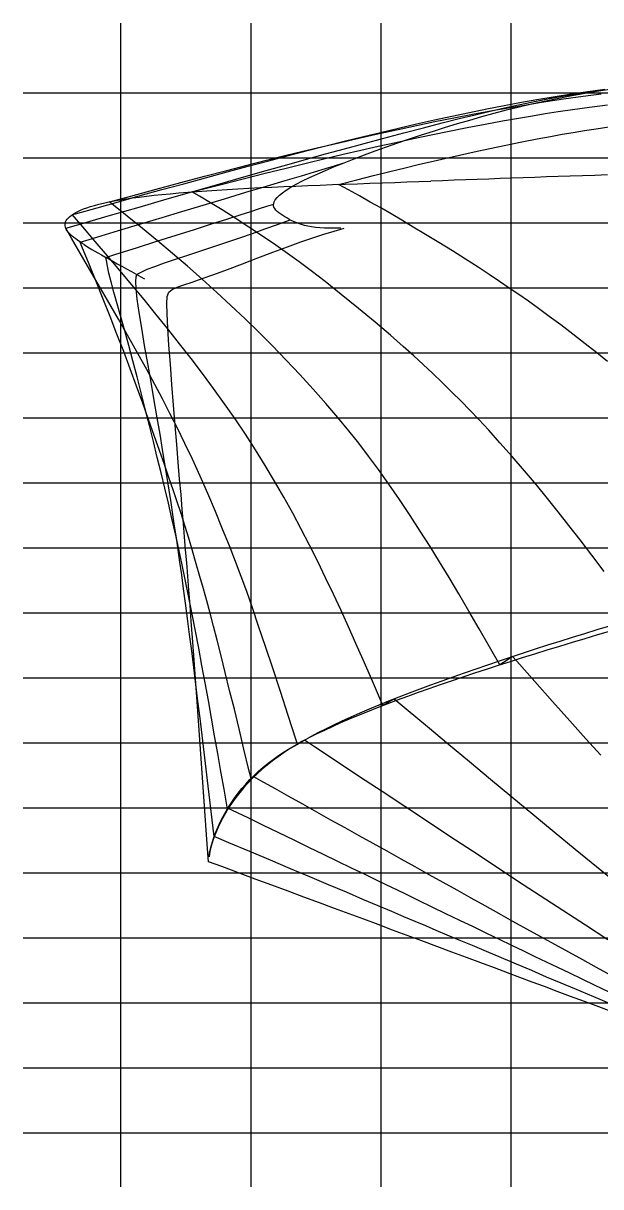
# Model space of a CAD drawing. Extents: x -0.22 to 9, y -4.91 to 1.71.
# Drawn here: x 5.257 to 6.145, y -2.034 to -0.244 of the extents above; entities that cross this region are included whole.
import ezdxf

# ---------------------------------------------------------------- set-up
doc = ezdxf.new("R2010")
doc.units = 0
doc.header["$MEASUREMENT"] = 0
for name, color, linetype in [('Base', 7, 'Continuous'), ('buttockgrid', 7, 'Continuous'), ('DWL', 7, 'Continuous'), ('Knuckle_lines', 7, 'Continuous'), ('stations', 7, 'Continuous'), ('wlgrid', 7, 'Continuous')]:
    doc.layers.add(name, color=color, linetype=linetype)

msp = doc.modelspace()

# ---------------------------------------------------------------- linework, layer by layer
at = {"layer": 'Base', "color": 9}
msp.add_line((7.957666, -1.951617), (5.257197, -1.951617), dxfattribs=at)
at = {"layer": 'buttockgrid', "color": 9}
for p, q in [((5.407432, -2.03416), (5.407432, -0.244099)), ((5.607431, -2.03416), (5.607431, -0.244099)), ((5.807431, -2.03416), (5.807431, -0.244099)), ((6.007432, -2.03416), (6.007432, -0.244099))]:
    msp.add_line(p, q, dxfattribs=at)
at = {"layer": 'DWL', "color": 1}
msp.add_line((7.957666, -1.451617), (5.257197, -1.451617), dxfattribs=at)
at = {"layer": 'Knuckle_lines', "color": 7}
for p, q in [((6.078119, -0.35966), (6.098049, -0.355747)), ((6.098049, -0.355747), (6.118231, -0.352069)), ((6.118231, -0.352069), (6.138688, -0.348632)), ((6.138688, -0.348632), (6.15944, -0.345446)), ((6.0005, -0.377498), (6.019633, -0.372726)), ((6.019633, -0.372726), (6.038933, -0.368157)), ((6.038933, -0.368157), (6.058421, -0.363799)), ((6.058421, -0.363799), (6.078119, -0.35966)), ((5.925215, -0.398462), (5.943892, -0.392955)), ((5.943892, -0.392955), (5.962651, -0.387621)), ((5.962651, -0.387621), (5.981514, -0.382466)), ((5.981514, -0.382466), (6.0005, -0.377498)), ((5.869596, -0.415906), (5.888037, -0.409956)), ((5.888037, -0.409956), (5.906598, -0.404132)), ((5.906598, -0.404132), (5.925215, -0.398462)), ((5.815784, -0.434232), (5.833388, -0.428073)), ((5.833388, -0.428073), (5.851353, -0.421955)), ((5.851353, -0.421955), (5.869596, -0.415906)), ((5.765921, -0.452658), (5.78197, -0.446553)), ((5.78197, -0.446553), (5.798617, -0.440401)), ((5.798617, -0.440401), (5.815784, -0.434232)), ((5.722167, -0.470404), (5.73594, -0.464613)), ((5.73594, -0.464613), (5.750551, -0.458688)), ((5.750551, -0.458688), (5.765921, -0.452658)), ((5.68668, -0.486686), (5.697457, -0.48147)), ((5.697457, -0.48147), (5.709313, -0.476033)), ((5.709313, -0.476033), (5.722167, -0.470404)), ((5.99064, -0.483106), (5.97305, -0.483738)), ((6.008265, -0.482474), (5.99064, -0.483106)), ((6.025968, -0.481844), (6.008265, -0.482474)), ((6.043792, -0.481215), (6.025968, -0.481844)), ((6.061783, -0.480587), (6.043792, -0.481215)), ((6.079984, -0.47996), (6.061783, -0.480587)), ((6.098438, -0.479333), (6.079984, -0.47996)), ((6.11719, -0.478707), (6.098438, -0.479333)), ((6.136285, -0.478081), (6.11719, -0.478707)), ((6.155765, -0.477455), (6.136285, -0.478081)), ((5.539359, -0.501753), (5.554788, -0.500727)), ((5.554788, -0.500727), (5.570765, -0.499739)), ((5.570765, -0.499739), (5.58728, -0.498789)), ((5.58728, -0.498789), (5.60429, -0.497874)), ((5.60429, -0.497874), (5.621745, -0.496993)), ((5.621745, -0.496993), (5.639593, -0.496143)), ((5.639593, -0.496143), (5.657783, -0.495322)), ((5.655743, -0.504828), (5.661593, -0.500729)), ((5.657783, -0.495322), (5.676263, -0.494528)), ((5.661593, -0.500729), (5.668682, -0.496341)), ((5.668682, -0.496341), (5.677062, -0.491653)), ((5.676263, -0.494528), (5.694983, -0.493758)), ((5.677062, -0.491653), (5.68668, -0.486686)), ((5.694983, -0.493758), (5.71389, -0.493011)), ((5.71389, -0.493011), (5.732934, -0.492284)), ((5.732934, -0.492284), (5.752064, -0.491575)), ((5.752064, -0.491575), (5.771227, -0.490881)), ((5.771227, -0.490881), (5.790374, -0.490201)), ((5.790374, -0.490201), (5.809453, -0.489533)), ((5.809453, -0.489533), (5.828411, -0.488874)), ((5.828411, -0.488874), (5.847199, -0.488222)), ((5.847199, -0.488222), (5.865765, -0.487574)), ((5.865765, -0.487574), (5.884073, -0.486929)), ((5.902152, -0.486287), (5.884073, -0.486929)), ((5.920044, -0.485647), (5.902152, -0.486287)), ((5.937796, -0.485009), (5.920044, -0.485647)), ((5.95545, -0.484373), (5.937796, -0.485009)), ((5.97305, -0.483738), (5.95545, -0.484373)), ((5.380765, -0.520742), (5.388538, -0.519071)), ((5.388538, -0.519071), (5.396858, -0.517452)), ((5.396858, -0.517452), (5.405725, -0.515884)), ((5.405725, -0.515884), (5.41514, -0.514366)), ((5.41514, -0.514366), (5.425101, -0.512898)), ((5.425101, -0.512898), (5.435608, -0.511479)), ((5.435608, -0.511479), (5.446663, -0.510107)), ((5.446663, -0.510107), (5.458265, -0.508782)), ((5.458265, -0.508782), (5.470413, -0.507502)), ((5.470413, -0.507502), (5.483109, -0.506267)), ((5.483109, -0.506267), (5.496351, -0.505076)), ((5.496351, -0.505076), (5.510139, -0.503927)), ((5.510139, -0.503927), (5.524476, -0.50282)), ((5.524476, -0.50282), (5.539359, -0.501753)), ((5.642284, -0.5216), (5.643136, -0.518682)), ((5.643136, -0.518682), (5.644828, -0.515563)), ((5.644828, -0.515563), (5.647441, -0.512227)), ((5.647441, -0.512227), (5.651052, -0.508654)), ((5.651052, -0.508654), (5.655743, -0.504828)), ((5.333811, -0.537663), (5.33714, -0.535667)), ((5.33714, -0.535667), (5.340909, -0.53369)), ((5.340909, -0.53369), (5.345134, -0.531736)), ((5.345134, -0.531736), (5.349826, -0.52981)), ((5.349826, -0.52981), (5.354999, -0.527916)), ((5.354999, -0.527916), (5.360666, -0.526058)), ((5.360666, -0.526058), (5.366841, -0.52424)), ((5.366841, -0.52424), (5.373536, -0.522466)), ((5.373536, -0.522466), (5.380765, -0.520742)), ((5.642192, -0.524336), (5.642284, -0.5216)), ((5.642781, -0.526907), (5.642192, -0.524336)), ((5.64397, -0.529331), (5.642781, -0.526907)), ((5.645681, -0.531627), (5.64397, -0.529331)), ((5.647834, -0.533811), (5.645681, -0.531627)), ((5.650348, -0.535903), (5.647834, -0.533811)), ((5.653144, -0.53792), (5.650348, -0.535903)), ((5.321494, -0.553792), (5.321765, -0.551799)), ((5.321548, -0.555773), (5.321494, -0.553792)), ((5.321765, -0.551799), (5.322372, -0.549792)), ((5.322372, -0.549792), (5.323329, -0.547774)), ((5.323329, -0.547774), (5.324648, -0.545748)), ((5.324648, -0.545748), (5.326343, -0.54372)), ((5.326343, -0.54372), (5.328426, -0.541694)), ((5.328426, -0.541694), (5.330911, -0.539673)), ((5.330911, -0.539673), (5.333811, -0.537663)), ((5.656143, -0.539879), (5.653144, -0.53792)), ((5.659265, -0.541799), (5.656143, -0.539879)), ((5.66245, -0.543692), (5.659265, -0.541799)), ((5.665722, -0.545549), (5.66245, -0.543692)), ((5.669127, -0.547354), (5.665722, -0.545549)), ((5.672709, -0.549093), (5.669127, -0.547354)), ((5.67651, -0.55075), (5.672709, -0.549093)), ((5.680578, -0.552312), (5.67651, -0.55075)), ((5.684956, -0.553762), (5.680578, -0.552312)), ((5.689688, -0.555086), (5.684956, -0.553762)), ((5.321919, -0.557748), (5.321548, -0.555773)), ((5.322596, -0.559719), (5.321919, -0.557748)), ((5.323568, -0.561693), (5.322596, -0.559719)), ((5.324826, -0.563671), (5.323568, -0.561693)), ((5.326361, -0.56566), (5.324826, -0.563671)), ((5.32816, -0.567664), (5.326361, -0.56566)), ((5.330216, -0.569685), (5.32816, -0.567664)), ((5.332518, -0.57173), (5.330216, -0.569685)), ((5.335056, -0.573801), (5.332518, -0.57173)), ((5.694819, -0.556268), (5.689688, -0.555086)), ((5.700394, -0.557295), (5.694819, -0.556268)), ((5.706457, -0.558151), (5.700394, -0.557295)), ((5.713053, -0.55882), (5.706457, -0.558151)), ((5.720225, -0.559289), (5.713053, -0.55882)), ((5.72802, -0.559542), (5.720225, -0.559289)), ((5.73648, -0.559564), (5.72802, -0.559542)), ((5.745651, -0.559341), (5.73648, -0.559564)), ((5.337819, -0.575904), (5.335056, -0.573801)), ((5.340798, -0.578043), (5.337819, -0.575904)), ((5.343984, -0.580222), (5.340798, -0.578043)), ((5.347364, -0.582444), (5.343984, -0.580222)), ((5.350931, -0.584716), (5.347364, -0.582444)), ((5.350931, -0.584716), (5.354681, -0.587043)), ((5.354681, -0.587043), (5.35864, -0.589445)), ((5.35864, -0.589445), (5.362842, -0.591946)), ((5.362842, -0.591946), (5.36732, -0.594567)), ((5.36732, -0.594567), (5.372108, -0.597331)), ((5.372108, -0.597331), (5.377239, -0.600262)), ((5.377239, -0.600262), (5.382747, -0.603382)), ((5.382747, -0.603382), (5.388666, -0.606713)), ((5.388666, -0.606713), (5.395011, -0.610268)), ((5.395011, -0.610268), (5.401731, -0.614021)), ((5.401731, -0.614021), (5.408756, -0.617935)), ((5.408756, -0.617935), (5.416018, -0.621975)), ((5.416018, -0.621975), (5.423422, -0.626089)), ((5.423422, -0.626089), (5.430769, -0.630168)), ((5.430769, -0.630168), (5.437777, -0.634055)), ((5.437777, -0.634055), (5.443803, -0.637393)), ((6.139307, -1.177361), (6.120162, -1.183263)), ((6.158533, -1.171497), (6.139307, -1.177361)), ((6.140903, -1.184559), (6.160656, -1.178652)), ((6.082157, -1.195169), (6.063317, -1.201171)), ((6.101109, -1.189199), (6.082157, -1.195169)), ((6.082374, -1.202279), (6.101751, -1.196372)), ((6.120162, -1.183263), (6.101109, -1.189199)), ((6.101751, -1.196372), (6.121265, -1.190466)), ((6.121265, -1.190466), (6.140903, -1.184559)), ((6.02601, -1.213265), (6.007562, -1.219353)), ((6.02517, -1.220017), (6.044072, -1.214101)), ((6.044598, -1.207204), (6.02601, -1.213265)), ((6.044072, -1.214101), (6.063143, -1.208189)), ((6.063317, -1.201171), (6.044598, -1.207204)), ((6.063143, -1.208189), (6.082374, -1.202279)), ((5.97113, -1.231602), (5.953179, -1.237757)), ((5.969598, -1.237799), (5.987922, -1.231865)), ((5.989264, -1.225466), (5.97113, -1.231602)), ((5.987922, -1.231865), (6.00645, -1.225938)), ((6.007562, -1.219353), (5.989264, -1.225466)), ((6.00645, -1.225938), (6.02517, -1.220017)), ((5.917923, -1.250114), (5.900666, -1.256307)), ((5.916008, -1.255631), (5.93362, -1.249685)), ((5.935436, -1.24393), (5.917923, -1.250114)), ((5.93362, -1.249685), (5.95149, -1.24374)), ((5.953179, -1.237757), (5.935436, -1.24393)), ((5.95149, -1.24374), (5.969598, -1.237799)), ((5.867011, -1.268705), (5.85066, -1.274903)), ((5.864953, -1.273442), (5.881653, -1.267513)), ((5.883687, -1.262506), (5.867011, -1.268705)), ((5.881653, -1.267513), (5.898679, -1.261575)), ((5.900666, -1.256307), (5.883687, -1.262506)), ((5.898679, -1.261575), (5.916008, -1.255631)), ((5.819032, -1.287277), (5.803802, -1.293446)), ((5.81703, -1.291138), (5.832619, -1.285257)), ((5.83466, -1.281095), (5.819032, -1.287277)), ((5.832619, -1.285257), (5.8486, -1.279357)), ((5.85066, -1.274903), (5.83466, -1.281095)), ((5.8486, -1.279357), (5.864953, -1.273442)), ((5.774626, -1.30573), (5.760728, -1.311838)), ((5.77284, -1.308627), (5.787118, -1.302826)), ((5.788991, -1.299598), (5.774626, -1.30573)), ((5.787118, -1.302826), (5.801856, -1.296995)), ((5.803802, -1.293446), (5.788991, -1.299598)), ((5.801856, -1.296995), (5.81703, -1.291138)), ((5.734431, -1.323966), (5.722073, -1.329982)), ((5.732984, -1.325818), (5.745751, -1.320126)), ((5.747322, -1.317917), (5.734431, -1.323966)), ((5.745751, -1.320126), (5.759044, -1.314395)), ((5.760728, -1.311838), (5.747322, -1.317917)), ((5.759044, -1.314395), (5.77284, -1.308627)), ((5.698907, -1.341977), (5.688067, -1.347989)), ((5.698001, -1.342648), (5.709109, -1.33707)), ((5.710238, -1.33598), (5.698907, -1.341977)), ((5.709109, -1.33707), (5.720765, -1.331466)), ((5.722073, -1.329982), (5.710238, -1.33598)), ((5.720765, -1.331466), (5.732984, -1.325818)), ((5.667787, -1.360127), (5.658314, -1.366286)), ((5.658606, -1.365075), (5.667743, -1.359411)), ((5.667743, -1.359411), (5.677341, -1.353799)), ((5.677699, -1.354033), (5.667787, -1.360127)), ((5.677341, -1.353799), (5.687419, -1.348217)), ((5.688067, -1.347989), (5.677699, -1.354033)), ((5.687419, -1.348217), (5.698001, -1.342648)), ((5.633726, -1.382565), (5.641619, -1.376632)), ((5.649265, -1.372528), (5.640621, -1.37887)), ((5.641619, -1.376632), (5.649905, -1.370809)), ((5.658314, -1.366286), (5.649265, -1.372528)), ((5.649905, -1.370809), (5.658606, -1.365075)), ((5.612179, -1.401216), (5.619028, -1.394837)), ((5.624487, -1.391919), (5.616962, -1.398661)), ((5.619028, -1.394837), (5.626203, -1.388627)), ((5.632368, -1.385328), (5.624487, -1.391919)), ((5.626203, -1.388627), (5.633726, -1.382565)), ((5.640621, -1.37887), (5.632368, -1.385328)), ((5.602917, -1.412662), (5.596363, -1.419955)), ((5.59937, -1.414554), (5.605634, -1.407781)), ((5.609778, -1.405569), (5.602917, -1.412662)), ((5.605634, -1.407781), (5.612179, -1.401216)), ((5.616962, -1.398661), (5.609778, -1.405569)), ((5.582054, -1.436301), (5.587598, -1.428799)), ((5.590098, -1.427465), (5.584114, -1.435202)), ((5.587598, -1.428799), (5.593366, -1.421553)), ((5.596363, -1.419955), (5.590098, -1.427465)), ((5.593366, -1.421553), (5.59937, -1.414554)), ((5.571715, -1.451965), (5.57675, -1.444035)), ((5.578425, -1.443141), (5.573056, -1.45125)), ((5.57675, -1.444035), (5.582054, -1.436301)), ((5.584114, -1.435202), (5.578425, -1.443141)), ((5.563364, -1.467849), (5.559087, -1.476274)), ((5.562551, -1.468282), (5.566973, -1.460059)), ((5.568028, -1.459497), (5.563364, -1.467849)), ((5.566973, -1.460059), (5.571715, -1.451965)), ((5.573056, -1.45125), (5.568028, -1.459497)), ((5.551473, -1.493382), (5.554775, -1.484978)), ((5.55522, -1.48474), (5.551785, -1.493216)), ((5.554775, -1.484978), (5.558477, -1.4766)), ((5.559087, -1.476274), (5.55522, -1.48474)), ((5.558477, -1.4766), (5.562551, -1.468282)), ((5.546172, -1.510134), (5.548596, -1.501779)), ((5.548806, -1.501667), (5.546304, -1.510063)), ((5.548596, -1.501779), (5.551473, -1.493382)), ((5.551785, -1.493216), (5.548806, -1.501667)), ((5.542786, -1.52658), (5.544227, -1.518412)), ((5.544303, -1.518371), (5.542825, -1.526559)), ((5.544227, -1.518412), (5.546172, -1.510134)), ((5.546304, -1.510063), (5.544303, -1.518371))]:
    msp.add_line(p, q, dxfattribs=at)
at = {"layer": 'stations', "color": 135}
for points in [[(6.1564, -1.6544), (6.1216, -1.6318), (6.0869, -1.6092), (6.0522, -1.5865), (6.0175, -1.5638), (5.9828, -1.541), (5.9481, -1.5181), (5.9133, -1.4952), (5.8786, -1.4723), (5.8439, -1.4493), (5.8092, -1.4263), (5.7744, -1.4033), (5.7397, -1.3803), (5.705, -1.3572), (5.6897, -1.3471), (5.6854, -1.3494), (5.6789, -1.353), (5.6769, -1.347), (5.6647, -1.3093), (5.6526, -1.2722), (5.6409, -1.2365), (5.6297, -1.2028), (5.6192, -1.1716), (5.6096, -1.1436), (5.6008, -1.1186), (5.5923, -1.0953), (5.5836, -1.0723), (5.5742, -1.0481), (5.5637, -1.0222), (5.5526, -0.9951), (5.5409, -0.9677), (5.5291, -0.9407), (5.5174, -0.9149), (5.5058, -0.8904), (5.4943, -0.867), (5.4828, -0.8443), (5.4712, -0.822), (5.4594, -0.7998), (5.4471, -0.777), (5.4338, -0.7531), (5.4194, -0.7274), (5.4036, -0.6996), (5.3867, -0.6701), (5.3688, -0.6392), (5.3503, -0.6073), (5.3315, -0.5749), (5.3225, -0.5595), (5.3464, -0.5526), (5.3912, -0.5396), (5.4354, -0.5268), (5.4785, -0.5144), (5.52, -0.5024), (5.5595, -0.491), (5.5966, -0.4804), (5.6309, -0.4706), (5.6627, -0.4617), (5.6928, -0.4532), (5.7221, -0.4451), (5.7513, -0.4371), (5.7812, -0.429), (5.8119, -0.4208), (5.8426, -0.4126), (5.8726, -0.4048), (5.9012, -0.3974), (5.9278, -0.3908), (5.9522, -0.3848), (5.9752, -0.3794), (5.9972, -0.3743), (6.0189, -0.3695), (6.0408, -0.3649), (6.0639, -0.3603), (6.089, -0.3558), (6.1164, -0.3513), (6.1454, -0.3469)], [(6.1718, -1.5688), (6.1389, -1.5421), (6.1062, -1.5153), (6.0735, -1.4885), (6.0409, -1.4616), (6.0083, -1.4346), (5.9759, -1.4076), (5.9434, -1.3806), (5.911, -1.3536), (5.8787, -1.3265), (5.8463, -1.2994), (5.8278, -1.2838), (5.8233, -1.2863), (5.8129, -1.2923), (5.8103, -1.2937), (5.802, -1.2745), (5.791, -1.249), (5.7799, -1.2236), (5.7687, -1.1982), (5.7574, -1.1728), (5.7459, -1.1475), (5.7342, -1.1223), (5.7222, -1.0972), (5.71, -1.0721), (5.6975, -1.0471), (5.6847, -1.0223), (5.6715, -0.9976), (5.6579, -0.973), (5.6438, -0.9486), (5.6293, -0.9244), (5.6144, -0.9003), (5.5989, -0.8765), (5.5829, -0.8529), (5.5666, -0.8294), (5.5498, -0.8061), (5.5327, -0.7829), (5.5153, -0.7599), (5.4975, -0.7371), (5.4795, -0.7143), (5.4613, -0.6917), (5.4429, -0.6692), (5.4242, -0.6467), (5.4055, -0.6243), (5.3866, -0.602), (5.3677, -0.5797), (5.3487, -0.5575), (5.3325, -0.5385), (5.3375, -0.5372), (5.3706, -0.5279), (5.4038, -0.5186), (5.4371, -0.5093), (5.4704, -0.5001), (5.5039, -0.4909), (5.5374, -0.4817), (5.5706, -0.4727), (5.6032, -0.4639), (5.6348, -0.4555), (5.6651, -0.4475), (5.6943, -0.44), (5.7226, -0.4327), (5.7505, -0.4257), (5.7785, -0.4189), (5.8064, -0.4121), (5.8344, -0.4055), (5.8621, -0.399), (5.8895, -0.3928), (5.9165, -0.3869), (5.9433, -0.3812), (5.9701, -0.3757), (5.9969, -0.3705), (6.0236, -0.3656), (6.0499, -0.361), (6.0754, -0.3567), (6.1001, -0.3528), (6.1252, -0.3491), (6.1517, -0.3457)], [(6.1453, -1.3703), (6.1225, -1.3449), (6.0977, -1.3172), (6.0713, -1.2877), (6.0439, -1.257), (6.016, -1.2256), (6.0098, -1.2186), (6.0013, -1.2241), (5.9903, -1.231), (5.9902, -1.2311), (5.9742, -1.2034), (5.9582, -1.1756), (5.9424, -1.1485), (5.927, -1.1221), (5.9121, -1.097), (5.8975, -1.0728), (5.8829, -1.0491), (5.8678, -1.0254), (5.852, -1.0012), (5.8356, -0.9769), (5.8192, -0.9532), (5.8033, -0.9306), (5.788, -0.9099), (5.7731, -0.8903), (5.7577, -0.871), (5.741, -0.8508), (5.7226, -0.8293), (5.7029, -0.807), (5.6823, -0.7844), (5.6615, -0.7622), (5.6405, -0.7406), (5.6195, -0.7195), (5.5982, -0.6988), (5.5766, -0.6784), (5.5547, -0.6581), (5.5324, -0.6379), (5.5098, -0.618), (5.4869, -0.5983), (5.4638, -0.579), (5.4405, -0.5598), (5.417, -0.5409), (5.3934, -0.522), (5.3896, -0.5189), (5.4225, -0.51), (5.4614, -0.4994), (5.4993, -0.4892), (5.5357, -0.4795), (5.57, -0.4705), (5.6017, -0.4622), (5.6312, -0.4547), (5.6593, -0.4478), (5.6872, -0.441), (5.7157, -0.4342), (5.7452, -0.4273), (5.7751, -0.4205), (5.8047, -0.4138), (5.8336, -0.4074), (5.8617, -0.4013), (5.8899, -0.3954), (5.9192, -0.3896), (5.9505, -0.3836), (5.9844, -0.3775), (6.0194, -0.3714), (6.0544, -0.3656), (6.0878, -0.3604), (6.1183, -0.3561), (6.1457, -0.3526)], [(6.1507, -1.0875), (6.1316, -1.0623), (6.1134, -1.0387), (6.0964, -1.0166), (6.0799, -0.9957), (6.0635, -0.9752), (6.0463, -0.9543), (6.0279, -0.9325), (6.009, -0.9105), (5.9903, -0.8894), (5.973, -0.8701), (5.9577, -0.8536), (5.944, -0.8392), (5.9306, -0.8256), (5.9163, -0.8115), (5.9013, -0.7969), (5.8863, -0.7825), (5.872, -0.769), (5.8576, -0.7557), (5.8415, -0.7413), (5.8218, -0.7242), (5.7982, -0.7042), (5.7725, -0.6827), (5.7463, -0.6613), (5.7216, -0.6415), (5.7001, -0.6248), (5.6814, -0.6109), (5.6638, -0.5984), (5.6455, -0.5857), (5.6253, -0.5719), (5.6041, -0.5576), (5.5831, -0.5438), (5.5632, -0.5312), (5.5451, -0.5202), (5.528, -0.5102), (5.5163, -0.5035), (5.5266, -0.5008), (5.5613, -0.492), (5.5955, -0.4833), (5.629, -0.4748), (5.6613, -0.4668), (5.6921, -0.4592), (5.7213, -0.4522), (5.7492, -0.4456), (5.7763, -0.4394), (5.803, -0.4334), (5.8299, -0.4274), (5.8571, -0.4215), (5.8845, -0.4157), (5.9121, -0.41), (5.9401, -0.4045), (5.9677, -0.3992), (5.9942, -0.3944), (6.0186, -0.39), (6.0401, -0.3863), (6.0596, -0.383), (6.0796, -0.3799), (6.1021, -0.3766), (6.1278, -0.3731), (6.1555, -0.3695)], [(6.1556, -0.7645), (6.1392, -0.7513), (6.1213, -0.7371), (6.1025, -0.7225), (6.0838, -0.7083), (6.066, -0.695), (6.0495, -0.6829), (6.0341, -0.6719), (6.0194, -0.6616), (6.0047, -0.6515), (5.9897, -0.6414), (5.9739, -0.6308), (5.9566, -0.6195), (5.9374, -0.6072), (5.9171, -0.5944), (5.8963, -0.5815), (5.876, -0.5691), (5.857, -0.5576), (5.8396, -0.5472), (5.8232, -0.5375), (5.8071, -0.5283), (5.7909, -0.5191), (5.7743, -0.5098), (5.7574, -0.5005), (5.7418, -0.492), (5.7439, -0.4914), (5.77, -0.4849), (5.7958, -0.4785), (5.8208, -0.4723), (5.8445, -0.4665), (5.8668, -0.4611), (5.8875, -0.4561), (5.9077, -0.4514), (5.9283, -0.4468), (5.9504, -0.4419), (5.9745, -0.4368), (5.9994, -0.4317), (6.0241, -0.4267), (6.0473, -0.4221), (6.0679, -0.4182), (6.086, -0.4149), (6.103, -0.412), (6.1201, -0.4092), (6.1383, -0.4063), (6.1575, -0.4033)], [(6.1603, -1.7086), (6.1389, -1.6968), (6.1175, -1.6851), (6.0961, -1.6733), (6.0747, -1.6614), (6.0532, -1.6496), (6.0318, -1.6377), (6.0103, -1.6259), (5.9888, -1.614), (5.9673, -1.602), (5.9458, -1.5901), (5.9243, -1.5781), (5.9028, -1.5662), (5.8813, -1.5542), (5.8598, -1.5422), (5.8382, -1.5302), (5.8167, -1.5181), (5.7951, -1.5061), (5.7736, -1.4941), (5.752, -1.482), (5.7304, -1.47), (5.7089, -1.4579), (5.6873, -1.4458), (5.6657, -1.4338), (5.6441, -1.4217), (5.6226, -1.4096), (5.6118, -1.4036), (5.6098, -1.4047), (5.6075, -1.4059), (5.6043, -1.3925), (5.5966, -1.361), (5.5891, -1.3299), (5.5818, -1.2996), (5.5746, -1.2705), (5.5678, -1.2429), (5.5614, -1.2171), (5.5554, -1.1934), (5.5499, -1.1719), (5.5446, -1.1519), (5.5395, -1.1328), (5.5343, -1.1141), (5.5289, -1.0951), (5.5233, -1.0756), (5.5175, -1.0559), (5.5116, -1.0363), (5.5057, -1.017), (5.4998, -0.9984), (5.4938, -0.9802), (5.4876, -0.9619), (5.4812, -0.943), (5.4742, -0.923), (5.4667, -0.9013), (5.4586, -0.8782), (5.45, -0.8538), (5.441, -0.8284), (5.4315, -0.8023), (5.4218, -0.7758), (5.4117, -0.7491), (5.4013, -0.7222), (5.3908, -0.6954), (5.3801, -0.6684), (5.3693, -0.6415), (5.3584, -0.6145), (5.3474, -0.5874), (5.3447, -0.5807), (5.3584, -0.5766), (5.3771, -0.571), (5.3971, -0.565), (5.4188, -0.5585), (5.4432, -0.5512), (5.4707, -0.543), (5.5012, -0.5338), (5.5336, -0.5241), (5.5669, -0.5141), (5.5997, -0.5042), (5.6311, -0.4947), (5.6599, -0.4861), (5.6849, -0.4786), (5.7053, -0.4725), (5.7218, -0.4675), (5.7358, -0.4633), (5.7484, -0.4595)], [(6.1571, -1.7343), (6.1366, -1.7245), (6.1166, -1.7149), (6.0975, -1.7057), (6.0793, -1.697), (6.0617, -1.6885), (6.0443, -1.6802), (6.0268, -1.6717), (6.0087, -1.6631), (5.9898, -1.6539), (5.97, -1.6444), (5.9495, -1.6345), (5.9285, -1.6244), (5.9073, -1.6141), (5.886, -1.6039), (5.865, -1.5937), (5.8444, -1.5837), (5.8239, -1.5739), (5.8035, -1.564), (5.783, -1.554), (5.7622, -1.544), (5.7409, -1.5337), (5.719, -1.5231), (5.6965, -1.5122), (5.6736, -1.5011), (5.6503, -1.4898), (5.6267, -1.4784), (5.6028, -1.4668), (5.5789, -1.4552), (5.5725, -1.4521), (5.5712, -1.4528), (5.5708, -1.4502), (5.566, -1.4227), (5.5612, -1.3952), (5.5563, -1.3678), (5.5515, -1.3404), (5.5467, -1.3131), (5.5418, -1.286), (5.5369, -1.259), (5.532, -1.2322), (5.5271, -1.2056), (5.5221, -1.1792), (5.5171, -1.1532), (5.512, -1.1275), (5.5069, -1.1023), (5.5018, -1.0775), (5.4965, -1.0532), (5.4912, -1.0294), (5.4859, -1.006), (5.4804, -0.9827), (5.4748, -0.9594), (5.4691, -0.9359), (5.4633, -0.9121), (5.4573, -0.8877), (5.4511, -0.8629), (5.4449, -0.8378), (5.4385, -0.8128), (5.4322, -0.7879), (5.4258, -0.7635), (5.4195, -0.7398), (5.4132, -0.7171), (5.4072, -0.6956), (5.4015, -0.6757), (5.3965, -0.6577), (5.3922, -0.6419), (5.389, -0.6287), (5.3867, -0.618), (5.3851, -0.6089), (5.3844, -0.6043), (5.3993, -0.5996), (5.4312, -0.5895), (5.4624, -0.5796), (5.4924, -0.5701), (5.5207, -0.5612), (5.5468, -0.5529), (5.5702, -0.5454), (5.5905, -0.539), (5.6071, -0.5337), (5.6206, -0.5293), (5.632, -0.5257), (5.6423, -0.5223)], [(6.1633, -1.7542), (6.1443, -1.7462), (6.1251, -1.738), (6.1052, -1.7296), (6.0843, -1.7208), (6.0621, -1.7115), (6.0392, -1.7017), (6.0158, -1.6919), (5.9925, -1.682), (5.9698, -1.6724), (5.9481, -1.6632), (5.9277, -1.6547), (5.9093, -1.6469), (5.8923, -1.6397), (5.8761, -1.6328), (5.8598, -1.626), (5.8427, -1.6187), (5.824, -1.6108), (5.8029, -1.6019), (5.7795, -1.592), (5.7541, -1.5812), (5.7268, -1.5697), (5.6981, -1.5576), (5.6681, -1.5449), (5.6372, -1.5318), (5.6055, -1.5184), (5.5734, -1.5048), (5.551, -1.4954), (5.5507, -1.4955), (5.5507, -1.4955), (5.5477, -1.4697), (5.5446, -1.4437), (5.5415, -1.4177), (5.5384, -1.3916), (5.5353, -1.3655), (5.5322, -1.3395), (5.5291, -1.3134), (5.5259, -1.2873), (5.5227, -1.2612), (5.5194, -1.2352), (5.5162, -1.2096), (5.513, -1.1845), (5.5098, -1.16), (5.5067, -1.1365), (5.5037, -1.1141), (5.5008, -1.0929), (5.498, -1.073), (5.4953, -1.0541), (5.4926, -1.0358), (5.4899, -1.0179), (5.4872, -0.9999), (5.4844, -0.9816), (5.4814, -0.9626), (5.4783, -0.9428), (5.475, -0.922), (5.4714, -0.8999), (5.4675, -0.8764), (5.4633, -0.8514), (5.4586, -0.8246), (5.4537, -0.7964), (5.4487, -0.7678), (5.4438, -0.7397), (5.4393, -0.7131), (5.4355, -0.689), (5.4326, -0.6685), (5.4309, -0.6523), (5.4304, -0.6414), (5.431, -0.6342), (5.4316, -0.6306), (5.4335, -0.6295), (5.4394, -0.6263), (5.4476, -0.6226), (5.4593, -0.6181), (5.4742, -0.6129), (5.4915, -0.6071), (5.5104, -0.6009), (5.5303, -0.5944), (5.5504, -0.5878), (5.5703, -0.581), (5.59, -0.5742), (5.6095, -0.5673), (5.6289, -0.5604), (5.6482, -0.5535), (5.6675, -0.5465)], [(6.1652, -1.7661), (6.1425, -1.7576), (6.1203, -1.7493), (6.0989, -1.7413), (6.0784, -1.7336), (6.0588, -1.7263), (6.0399, -1.7192), (6.021, -1.7122), (6.0019, -1.705), (5.9819, -1.6976), (5.9609, -1.6897), (5.9389, -1.6816), (5.9163, -1.6731), (5.8934, -1.6646), (5.8703, -1.656), (5.8475, -1.6475), (5.825, -1.6392), (5.8028, -1.6309), (5.7807, -1.6227), (5.7584, -1.6144), (5.7358, -1.606), (5.7127, -1.5974), (5.6888, -1.5886), (5.6644, -1.5795), (5.6394, -1.5702), (5.6139, -1.5608), (5.5882, -1.5512), (5.5623, -1.5416), (5.542, -1.5341), (5.5419, -1.5341), (5.5419, -1.5341), (5.5401, -1.5069), (5.538, -1.4778), (5.536, -1.4486), (5.534, -1.4195), (5.532, -1.3903), (5.5299, -1.3611), (5.5279, -1.3319), (5.5258, -1.3027), (5.5237, -1.2737), (5.5216, -1.245), (5.5196, -1.2169), (5.5176, -1.1898), (5.5156, -1.1639), (5.5137, -1.1393), (5.512, -1.1165), (5.5102, -1.095), (5.5086, -1.0745), (5.5069, -1.0544), (5.5052, -1.0343), (5.5035, -1.0136), (5.5017, -0.9921), (5.4998, -0.9693), (5.4977, -0.9453), (5.4956, -0.9196), (5.4933, -0.8922), (5.4909, -0.8629), (5.4883, -0.8318), (5.4858, -0.8), (5.4834, -0.7688), (5.4813, -0.7395), (5.4796, -0.7132), (5.4785, -0.6914), (5.478, -0.6751), (5.4786, -0.6646), (5.4811, -0.658), (5.4863, -0.6536), (5.494, -0.6501), (5.5041, -0.6464), (5.5167, -0.6422), (5.5321, -0.637), (5.5504, -0.6305), (5.5714, -0.6227), (5.5941, -0.6142), (5.6177, -0.6052), (5.6411, -0.5963), (5.6635, -0.588), (5.6841, -0.5806), (5.7025, -0.5743), (5.7194, -0.5688), (5.7353, -0.5638), (5.7506, -0.5591)]]:
    msp.add_lwpolyline(points, dxfattribs=at)
at = {"layer": 'wlgrid', "color": 9}
for p, q in [((7.957666, -0.351616), (5.257197, -0.351616)), ((7.957666, -0.451616), (5.257197, -0.451616)), ((7.957666, -0.551616), (5.257197, -0.551616)), ((7.957666, -0.651616), (5.257197, -0.651616)), ((7.957666, -0.751616), (5.257197, -0.751616)), ((7.957666, -0.851617), (5.257197, -0.851617)), ((7.957666, -0.951617), (5.257197, -0.951617)), ((7.957666, -1.051617), (5.257197, -1.051617)), ((7.957666, -1.151617), (5.257197, -1.151617)), ((7.957666, -1.251617), (5.257197, -1.251617)), ((7.957666, -1.351617), (5.257197, -1.351617)), ((7.957666, -1.451617), (5.257197, -1.451617)), ((7.957666, -1.551617), (5.257197, -1.551617)), ((7.957666, -1.651617), (5.257197, -1.651617)), ((7.957666, -1.751617), (5.257197, -1.751617)), ((7.957666, -1.851617), (5.257197, -1.851617))]:
    msp.add_line(p, q, dxfattribs=at)

doc.saveas('drawing.dxf')
